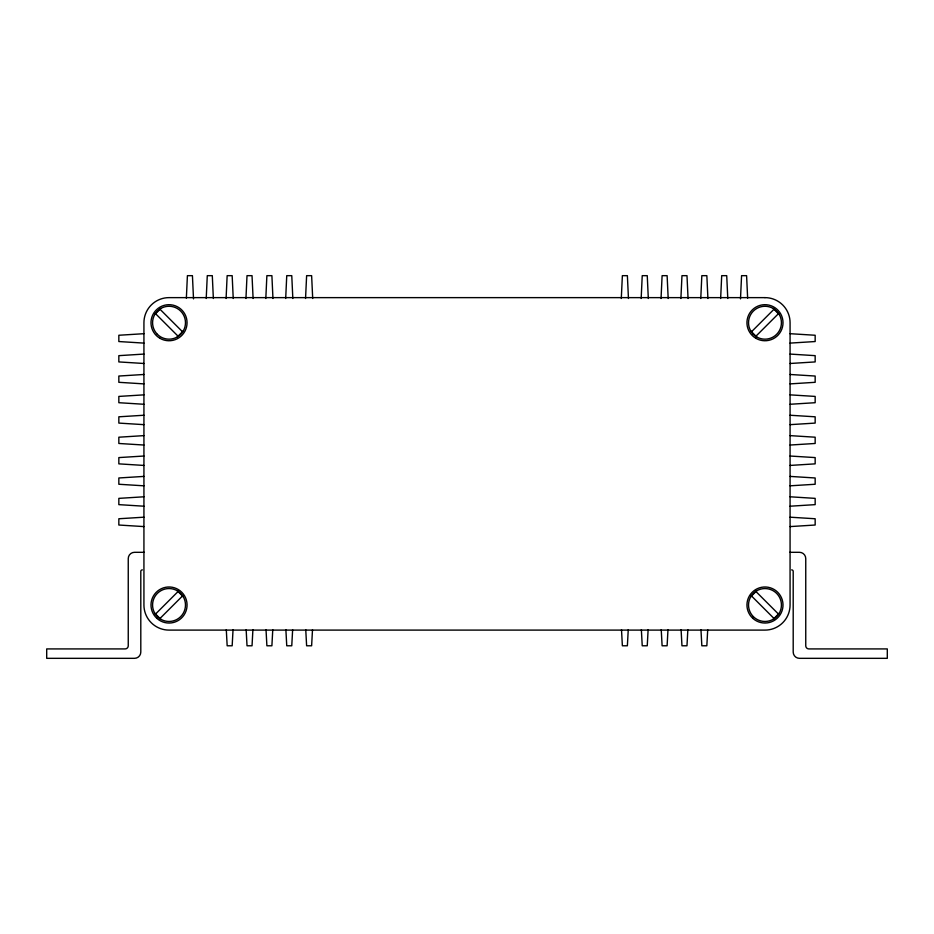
<?xml version="1.0" encoding="UTF-8"?>
<svg xmlns="http://www.w3.org/2000/svg" width="934" height="934" viewBox="0 0 934 934"><rect width="100%" height="100%" fill="white"/><g stroke="black" fill="none" stroke-linecap="round" stroke-linejoin="round"><path stroke-width="1.4" d="M186.356 298.191L187.407 275.67L192.427 275.67L193.513 298.88M206.216 298.483L207.278 275.67L212.298 275.67L213.361 298.483M226.086 298.483L227.149 275.67L232.169 275.67L233.231 298.483M245.946 298.483L247.008 275.67L252.028 275.67L253.102 298.483M265.816 298.483L266.879 275.67L271.899 275.67L272.962 298.483M285.687 298.483L286.75 275.67L291.77 275.67L292.832 298.483M305.546 298.483L306.621 275.67L311.629 275.67L312.703 298.483M621.297 298.483L622.371 275.67L627.379 275.67L628.454 298.483M641.168 298.483L642.23 275.67L647.25 275.67L648.313 298.483M661.038 298.483L662.101 275.67L667.121 275.67L668.184 298.483M680.898 298.483L681.972 275.67L686.992 275.67L688.054 298.483M700.769 298.483L701.831 275.67L706.851 275.67L707.914 298.483M720.639 298.483L721.702 275.67L726.722 275.67L727.784 298.483M740.487 298.88L741.573 275.67L746.593 275.67L747.644 298.191M233.033 629.761L232.169 645.779L227.16 645.779L226.297 629.761M252.904 629.761L252.04 645.779L247.02 645.779L246.156 629.761M272.763 629.761L271.899 645.779L266.89 645.779L266.027 629.761M292.634 629.761L291.77 645.779L286.75 645.779L285.886 629.761M312.493 629.761L311.629 645.779L306.621 645.779L305.757 629.761M628.243 629.761L627.379 645.779L622.371 645.779L621.507 629.761M648.114 629.761L647.25 645.779L642.23 645.779L641.366 629.761M667.973 629.761L667.109 645.779L662.101 645.779L661.237 629.761M687.844 629.761L686.98 645.779L681.96 645.779L681.096 629.761M707.703 629.761L706.84 645.779L701.831 645.779L700.967 629.761M154.775 314.489L160.8 308.465M183.274 330.94L177.25 336.964M750.726 596.779L756.75 590.755M779.225 613.241L773.2 619.254M155.464 614.128L178.149 591.444M159.901 618.565L182.585 595.88M751.415 331.839L774.099 309.154M755.851 336.275L778.536 313.591M143.929 333.695L118.84 335.259L118.84 341.54L143.929 343.105M143.929 354.079L118.84 355.656L118.84 361.925L143.929 363.489M143.929 374.476L118.84 376.04L118.84 382.31L143.929 383.886M790.071 343.105L815.16 341.54L815.16 335.259L790.071 333.695M143.929 394.86L118.84 396.425L118.84 402.706L143.929 404.27M790.071 363.489L815.16 361.925L815.16 355.656L790.071 354.079M143.929 415.245L118.84 416.809L118.84 423.09L143.929 424.655M790.071 383.886L815.16 382.31L815.16 376.04L790.071 374.476M143.929 435.629L118.84 437.205L118.84 443.475L143.929 445.039M790.071 404.27L815.16 402.706L815.16 396.425L790.071 394.86M143.929 456.026L118.84 457.59L118.84 463.859L143.929 465.436M790.071 424.655L815.16 423.09L815.16 416.809L790.071 415.245M143.929 476.41L118.84 477.974L118.84 484.256L143.929 485.82M790.071 445.039L815.16 443.475L815.16 437.205L790.071 435.629M143.929 496.795L118.84 498.371L118.84 504.64L143.929 506.205M790.071 465.436L815.16 463.859L815.16 457.59L790.071 456.026M143.929 517.191L118.84 518.755L118.84 525.025L143.929 526.589M790.071 485.82L815.16 484.256L815.16 477.974L790.071 476.41M790.071 506.205L815.16 504.64L815.16 498.371L790.071 496.795M790.071 526.589L815.16 525.025L815.16 518.755L790.071 517.191M144.245 552.309L134.519 552.309A6.269 6.269 0 0 0 128.25 558.59L128.25 645.779A3.141 3.141 0 0 1 125.109 648.92L46.7 648.92L46.7 658.33L134.519 658.33A6.269 6.269 0 0 0 140.8 652.06L140.8 571.445A1.564 1.564 0 0 1 142.365 569.88M789.755 552.309L799.481 552.309A6.269 6.269 0 0 1 805.75 558.59L805.75 645.779A3.141 3.141 0 0 0 808.891 648.92L887.3 648.92L887.3 658.33L799.481 658.33A6.269 6.269 0 0 1 793.199 652.06L793.199 571.445A1.564 1.564 0 0 0 791.635 569.88M773.2 308.465L779.225 314.489M756.75 336.964L750.726 330.94M177.25 590.755L183.274 596.779M160.8 619.254A16.45 16.45 0 0 1 160.8 590.755A16.45 16.45 0 0 1 185.481 605.01A16.45 16.45 0 0 1 160.8 619.254L154.775 613.241M755.851 591.444L778.536 614.128M751.415 595.88L774.099 618.565M159.901 309.154L182.585 331.839M155.464 313.591L178.149 336.275M764.969 297.631L169.031 297.631A25.09 25.09 0 0 0 143.929 322.72L143.929 605.01A25.09 25.09 0 0 0 169.031 630.1L764.969 630.1A25.09 25.09 0 0 0 790.071 605.01L790.071 322.72A25.09 25.09 0 0 0 764.969 297.631M753.341 334.349A16.45 16.45 0 0 0 780.871 326.982A16.45 16.45 0 0 0 760.72 306.831A16.45 16.45 0 0 0 753.341 334.349M753.341 616.638A16.45 16.45 0 0 0 780.871 609.272A16.45 16.45 0 0 0 760.72 589.12A16.45 16.45 0 0 0 753.341 616.638M157.391 334.349A16.45 16.45 0 0 0 184.92 326.982A16.45 16.45 0 0 0 164.769 306.831A16.45 16.45 0 0 0 157.391 334.349M752.909 618.413A18.038 18.038 0 0 0 782.61 608.758A18.038 18.038 0 0 0 759.4 587.86A18.038 18.038 0 0 0 752.909 618.413M156.959 618.413A18.038 18.038 0 0 0 186.672 608.758A18.038 18.038 0 0 0 163.45 587.86A18.038 18.038 0 0 0 156.959 618.413M755.956 338.341A18.038 18.038 0 0 0 783.007 322.72A18.038 18.038 0 0 0 755.956 307.099A18.038 18.038 0 0 0 755.956 338.341M160.006 338.341A18.038 18.038 0 0 0 187.057 322.72A18.038 18.038 0 0 0 160.006 307.099A18.038 18.038 0 0 0 160.006 338.341"/></g></svg>
